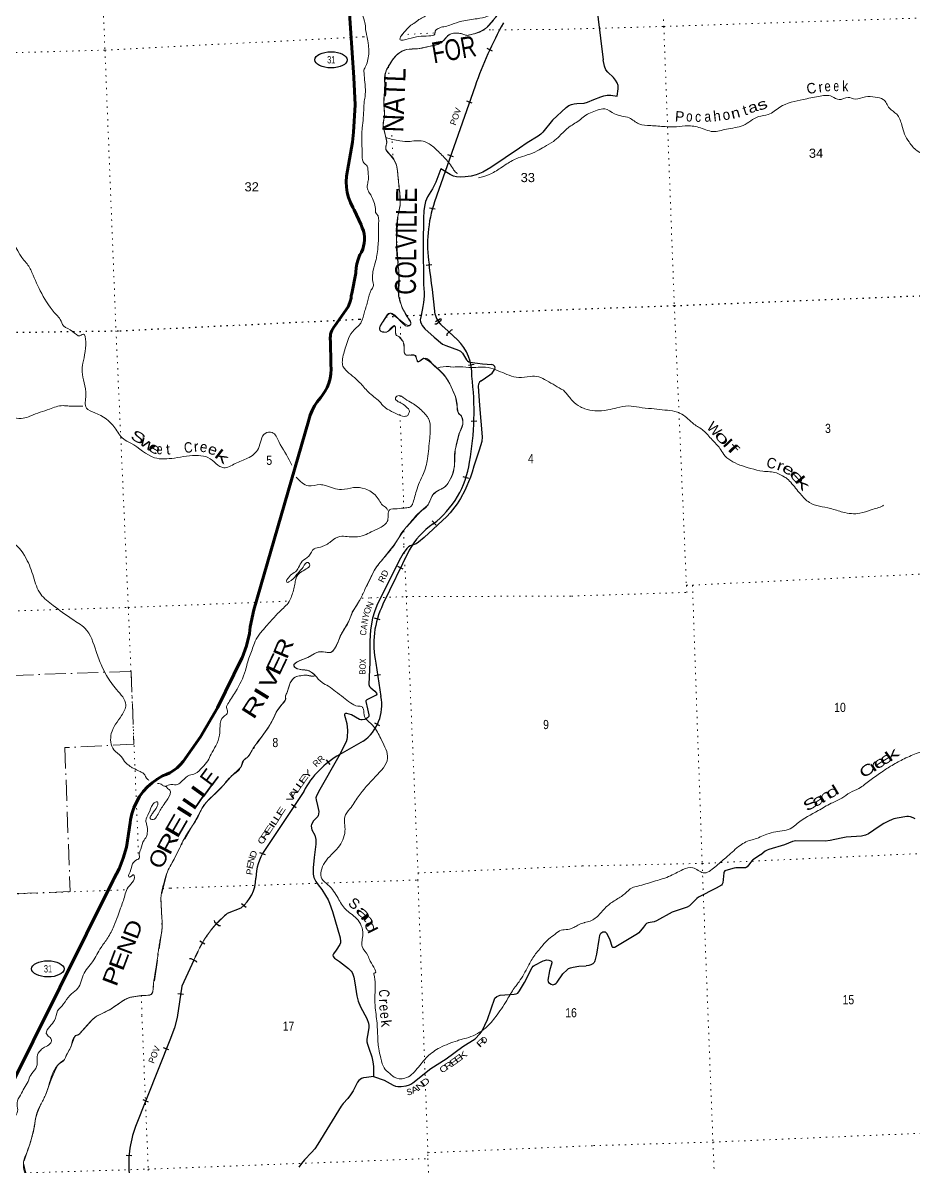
# Model space of a CAD drawing. Header units: feet. Extents: x 727543 to 978287, y 379550 to 572970.
# Drawn here: x 871278 to 888294, y 490295 to 512144 of the extents above; entities that cross this region are included whole.
import ezdxf
from ezdxf.enums import TextEntityAlignment as Align

# ---------------------------------------------------------------- set-up
doc = ezdxf.new("R2010")
doc.units = ezdxf.units.FT
doc.header["$LTSCALE"] = 80
for name, pattern in [('DOT_DASHED', [7.7, 5, -1.2, 0.3, -1.2]), ('DOTTED', [1.5, 0.3, -1.2]), ('SHORT_DASHED', [2.7, 1.5, -1.2])]:
    doc.linetypes.add(name, pattern=pattern)
for name, color, linetype, lineweight in [('17', 7, 'Continuous', 25), ('23', 7, 'Continuous', 70), ('29', 7, 'Continuous', 25), ('34', 7, 'Continuous', 25), ('39', 7, 'Continuous', 13), ('44', 7, 'DOT_DASHED', 13), ('6', 7, 'DOTTED', 25), ('7', 7, 'DOTTED', 13)]:
    doc.layers.add(name, color=color, linetype=linetype, lineweight=lineweight)
doc.layers.add('30', color=7, linetype='Continuous')
doc.layers.add('41', color=7, linetype='Continuous')

msp = doc.modelspace()

# ---------------------------------------------------------------- linework, layer by layer
at = {"layer": '17'}
for centre in [(877169.02, 511437.81), (871755.7, 494065.34)]:
    msp.add_ellipse(centre, major_axis=(309.24, -1), ratio=0.500121, dxfattribs=at)
at = {"layer": '23'}
for points in [[(873399.42, 497144.02), (873448.04, 497253.33), (873507.81, 497356.97), (873578.1, 497453.78), (873658.12, 497542.73), (873746.99, 497622.82), (873843.75, 497693.18), (873947.34, 497753.04), (874014.39, 497777.34), (874089.26, 497813.04), (874159.98, 497856.38), (874225.79, 497906.87), (874285.96, 497963.96), (874339.83, 498027.03), (874675.88, 498498.12), (874996.11, 499057.11), (875464.82, 500001.02), (875469.06, 500011.07), (875551.3, 500240.14), (875609.15, 500476.54), (875624.64, 500600.2), (875689.53, 500926), (876738.43, 504534.98), (876743.33, 504557.77), (876769.49, 504649.86), (876805.13, 504738.72), (876849.86, 504823.36), (876903.2, 504902.86), (876964.55, 504976.35), (877001.74, 505023.26), (877051.13, 505098.13), (877092.41, 505177.75), (877125.15, 505261.25), (877148.98, 505347.72), (877163.64, 505436.2), (877168.98, 505525.73), (877164.92, 505615.33), (877156.11, 506074.44), (877154.55, 506087.7), (877152.93, 506123.79), (877155.08, 506159.86), (877160.99, 506195.5), (877170.6, 506230.33), (877183.79, 506263.96), (877200.43, 506296.03), (877220.33, 506326.19), (877243.27, 506354.1), (877495.77, 506719.31), (877510.81, 506752.02), (877534.77, 506817.33), (877551.77, 506884.79), (877551.73, 506886.11), (877552.26, 506908.14), (877555.09, 506930), (877560.19, 506951.45), (877567.51, 506972.24), (877641.57, 507358.79), (877641.63, 507377.22), (877647.18, 507460.05), (877661.37, 507541.85), (877684.03, 507621.71), (877714.91, 507698.77), (877721.12, 507708.5), (877750.24, 507761.07), (877773.71, 507816.39), (877791.27, 507873.87), (877802.72, 507932.86), (877807.94, 507992.73), (877806.88, 508052.82), (877799.54, 508112.47), (877786, 508171.02), (877766.42, 508227.84), (877741.01, 508282.3), (877611.58, 508574.15), (877586.13, 508616.22), (877539.79, 508708.17), (877503.32, 508804.47), (877477.11, 508904.05), (877461.45, 509005.82), (877456.52, 509108.67), (877462.37, 509211.48), (877575.51, 509862.19), (877600.22, 510057.68), (877628.16, 510578.48), (877601.5, 511099.35), (877507.28, 512515.28)], [(870631.7, 490127.82), (870633.84, 490444.17), (870669.04, 490758.56), (870736.9, 491067.55), (870836.7, 491367.75), (870967.32, 491655.88), (873002.81, 495757.76), (873018.52, 495784.16), (873118.75, 495978.14), (873198.16, 496181.54), (873255.87, 496392.13), (873329.85, 496853.55), (873337.67, 496913.18), (873362.49, 497030.22), (873399.42, 497144.02)]]:
    msp.add_lwpolyline(points, dxfattribs=at)
at = {"layer": '29'}
msp.add_line((882101.83, 513664.35), (882368.71, 511434.7), dxfattribs=at)
for points in [[(881401.49, 510285.16), (881661.46, 510526.65), (881714.77, 510564.43), (881761.41, 510586.65), (881812.49, 510597.76), (881863.57, 510602.21), (882003.5, 510611.09), (882067.9, 510628.87), (882190.06, 510677.76), (882323.32, 510733.31), (882381.06, 510751.09), (882443.25, 510762.2), (882516.54, 510762.2), (882639.05, 510742.92), (882656.47, 510886.64), (882654.25, 510946.64), (882636.48, 510999.97), (882607.6, 511051.08), (882565.41, 511099.97), (882456.58, 511202.19), (882421.04, 511248.86), (882392.17, 511317.75), (882368.71, 511434.7)], [(881401.49, 510285.16), (881216.64, 510053.2), (881198.72, 510033.51), (881178.96, 510015.51), (881125.78, 509977.82), (880919.69, 509851.44), (880769, 509749.45), (880219.44, 509381.4), (880066.54, 509292.71), (879940.22, 509239.5), (879844.94, 509215.11), (879731.92, 509199.59), (879645.5, 509195.15), (879567.94, 509204.02), (879510.33, 509217.33), (879443.84, 509243.93), (879265.53, 509356.12), (879169.06, 509102.03), (879107.01, 508973.44), (879013.94, 508818.24), (878976.27, 508727.33), (878951.89, 508631.99), (878940.82, 508549.96), (878934.16, 508414.71), (878929.73, 507922.5)], [(878929.73, 507922.5), (878934.17, 507142.07), (878947.47, 506993.53), (878947.47, 506920.35), (878938.61, 506800.63), (878925.31, 506725.24), (878889.85, 506552.3), (878874.33, 506470.28), (878876.56, 506428.14), (878894.28, 506386.02), (878909.79, 506361.64), (878960.77, 506299.54), (879138.05, 506135.47), (879299.8, 506006.89), (879359.65, 505975.84), (879603.4, 505891.58), (879643.28, 505869.43), (879678.75, 505833.94), (879758.52, 505705.34), (879778.45, 505683.18), (879800.61, 505667.66), (879869.32, 505652.13), (880064.33, 505629.96), (880241.61, 505612.22)], [(880038.61, 505302.73), (880201.7, 505414.9), (880246.02, 505452.59), (880274.83, 505485.85), (880301.42, 505525.76), (880305.85, 505550.14), (880299.2, 505574.53), (880285.91, 505587.84), (880270.4, 505601.14), (880241.61, 505612.22)], [(880038.61, 505302.73), (880008.91, 505275.21), (880001.74, 505266.82), (879987.78, 505240.89), (879982.79, 505202.99), (879983.55, 505106.45), (880006.18, 504834.2), (880055.23, 504233.21), (880048.58, 504145.76), (879996.34, 503978.97), (879899.08, 503673), (879867.18, 503559.3), (879835.29, 503461.56), (879725.65, 503206.23), (879642.91, 503056.61), (879577.13, 502950.89), (879445.56, 502779.34), (879381.77, 502713.51), (878945.16, 502309.35), (878842.53, 502218.81), (878793.69, 502186.89), (878683.06, 502146.99), (878651.16, 502129.04), (878619.27, 502099.12), (878547.5, 502001.38), (878472.99, 501872.14), (878040.41, 501007.5), (877998.3, 500890.29), (877962.42, 500770.6), (877925.24, 500545.58), (877906.61, 500327.76), (877907.98, 499928.64), (877890.89, 499501.71), (877904.61, 499464.03), (877931.39, 499436.1), (878008.35, 499369.46), (878037.17, 499332.37), (878041.16, 499312.42), (878028.81, 499297.25), (877917.19, 499241.68), (877851.78, 499204.7), (877835.83, 499188.74), (877834.33, 499172.75), (877865.01, 499032.09), (877889.66, 498919.45), (877887.79, 498885.16), (877867.73, 498861.6), (877843.81, 498847.64), (877813.91, 498833.68), (877762.21, 498823.15), (877736.16, 498825.7), (877714.23, 498833.68), (877558.8, 498920.74), (877469.07, 498942.57), (877447.11, 498945.38), (877430.77, 498937.49), (877423.19, 498925.43), (877425.18, 498911.47), (877441.05, 498867.02), (877470.92, 498752.62), (877481.07, 498621.52), (877479.01, 498492.57), (877473.03, 498448.69), (877457.45, 498404.61), (877316.28, 498127.94), (876928.55, 497448.44), (876886.94, 497355.54), (876879.97, 497333.6), (876882.64, 497297.63), (876910.42, 497185.19), (876932.79, 497070.29), (876931.75, 497020.03), (876924.82, 496994.49), (876914.85, 496978.53), (876834.46, 496894.11), (876795.24, 496826.93), (876789.26, 496801), (876792.22, 496755.53), (876801.22, 496721.21), (876861.26, 496617.93), (876878.97, 496535.69), (876880.75, 496446.65), (876844.11, 496193.01)], [(888331.46, 496930.95), (888292.9, 496954.48), (888243.45, 496973.51), (888205.46, 496978), (888172.55, 496977.06), (887989.32, 496948.09), (887928.07, 496931.9), (887895.17, 496921.55), (887825.59, 496887.67), (887735.32, 496844.39), (887642.32, 496787.28), (887441.01, 496647.75), (887384.79, 496620.34), (887305.61, 496602.59), (887012.24, 496583.77), (886921.39, 496563.42), (886708.85, 496515.61), (886609.8, 496508.5), (886052.49, 496510.71), (886019.3, 496506.62), (885991.1, 496497.21), (885835.03, 496438.45), (885535.06, 496346.66), (885501.62, 496332.77), (885467.36, 496311.85), (885381.68, 496246.32)], [(876844.11, 496193.01), (876826.73, 495996.31), (876826.74, 495874.36), (876840.03, 495810.07), (876879.92, 495732.46), (876924.24, 495668.17), (876990.72, 495579.48), (877061.64, 495468.62), (877110.39, 495384.37), (877136.98, 495322.29), (877194.59, 495162.65), (877340.85, 494657.13), (877347.49, 494590.61), (877347.49, 494561.79), (877336.42, 494532.97), (877265.5, 494422.11), (877212.32, 494351.16), (877203.45, 494328.99), (877207.89, 494302.38), (877234.48, 494271.34), (877252.21, 494255.82), (877327.55, 494204.83), (877500.4, 494071.8), (877553.58, 494018.59), (877571.31, 493994.2), (877584.61, 493965.37), (877604.55, 493905.51), (877624.5, 493796.86), (877659.95, 493552.97)], [(885381.68, 496246.32), (885376.22, 496242.38), (885228.53, 496147.19), (885215.19, 496134.25), (885120.4, 496015.47), (885101.92, 496001.99), (885091.25, 495998.53), (885073.85, 495997.11), (884907.59, 495997.4), (884870.75, 495991.47), (884714.67, 495948.18), (884693.6, 495937.41), (884680.82, 495921.84), (884673.08, 495900.15), (884654.49, 495709.2), (884644.82, 495684.81), (884628.16, 495667.8), (884530.88, 495609.07), (884190.53, 495436.43), (884157.08, 495410.93), (884048.01, 495292.37), (884022.07, 495271.42), (883974.67, 495247.21), (883691.35, 495151.72), (883390.76, 494980.93), (883343.68, 494962.61), (883227.16, 494945.18), (883199.13, 494933.97), (883176.38, 494913.19), (883139.7, 494862.67), (883051.56, 494755.76), (883025.94, 494732.54), (882608.53, 494483.64), (882593.41, 494476.61), (882579.78, 494474.25), (882565.2, 494472.85), (882552.98, 494476.61), (882544.05, 494483.66), (882539.1, 494494.69), (882500.9, 494616.2), (882444.38, 494733.94), (882434.5, 494748.53), (882423.22, 494758.16), (882412.88, 494763.59), (882391.72, 494765.93), (882357.87, 494764.05), (882341.42, 494757), (882326.63, 494743.78), (882312.27, 494726.89), (882301.46, 494705.71), (882283.46, 494628.76), (882240.07, 494348.13), (882211.19, 494220.21), (882204.14, 494199.99), (882195.16, 494184.56), (882169.82, 494163.76), (882132.21, 494143.06), (882094.6, 494131.77), (882046.55, 494123)], [(877977.33, 492005.71), (878183.07, 491937.12), (878355.13, 491840.05), (878400.08, 491823.57), (878445.82, 491818.9), (878506.63, 491820.1), (878606.3, 491832.07), (878668.22, 491847.96), (878695.42, 491861.73), (878729.14, 491885.17), (879074.82, 492159.29), (879366.45, 492349.08), (879686.75, 492582.1), (879921.98, 492725.72), (880013.68, 492821.47), (880057.54, 492881.32), (880156.82, 493098.07), (880296, 493504.05), (880336.62, 493535.6), (880399.46, 493561.42), (880668.05, 493580.8), (880704.42, 493589.47), (880739.3, 493603.42), (880773.35, 493644.28), (880864.89, 493806.89), (881012.4, 494094.13), (881029.35, 494114.09), (881052.27, 494130.04), (881223.71, 494217.81), (881295.47, 494237.76), (881331.94, 494231.38), (881367.24, 494217.81), (881388.17, 494197.87), (881388.24, 494178.33), (881346.31, 494029.64), (881313.41, 493850.89), (881316.41, 493822.86), (881327.37, 493806.89), (881376.59, 493771.75), (881406.11, 493763.01), (881442.99, 493770.98), (881469.9, 493790.94), (881488.71, 493811.16), (881601.23, 493967.81), (881678.22, 494046.26), (881709.12, 494070.21), (881742.01, 494086.15), (881795.52, 494098.38), (881906.31, 494115.52), (882046.55, 494123)], [(877659.95, 493552.97), (877686.54, 493450.98), (877730.85, 493340.12), (877850.52, 493113.97), (877883.76, 493027.5), (877892.62, 492983.16), (877890.4, 492941.03), (877863.81, 492790.26), (877852.73, 492723.75), (877854.95, 492670.53), (877863.81, 492626.19), (877890.4, 492550.8), (877948.02, 492386.73), (877967.96, 492291.39), (877979.04, 492200.49), (877977.33, 492005.71)], [(877977.33, 492005.71), (877846.08, 491992.08), (877786.24, 491981), (877750.79, 491969.91), (877721.98, 491952.17), (877697.61, 491930), (877675.44, 491901.18), (877591.24, 491732.67), (877542.49, 491655.07), (877489.3, 491590.77), (877400.66, 491493.21), (877360.77, 491444.44), (876917.57, 490717.2), (876855.52, 490628.51), (876793.49, 490557.56), (876660.51, 490415.67), (876605.13, 490346.93), (876551.94, 490275.98)]]:
    msp.add_lwpolyline(points, dxfattribs=at)
at = {"layer": '34'}
for p, q in [((880255.3, 511605.79), (880154.67, 511651.72)), ((879867.08, 510610.28), (879762.68, 510646.82)), ((879505.87, 509586.33), (879401.48, 509622.87)), ((879159.25, 508582.39), (879050.77, 508604.01)), ((879096.35, 507522.22), (878986.56, 507508.77)), ((879257.55, 506489.84), (879165.34, 506428.75)), ((879424.02, 506236.17), (879582.92, 506089.38)), ((879905.52, 505613.8), (879796.35, 505596)), ((879956.69, 504530.62), (879846.15, 504526.62)), ((879800.76, 503437.34), (879694.97, 503469.65)), ((879176.09, 502544.34), (879102.56, 502626.97)), ((878659.43, 502063.93), (878160.24, 501033.23)), ((878544.79, 501704.49), (878445.24, 501752.71)), ((878106.41, 500734.37), (878000.53, 500766.38)), ((878111.27, 499682.46), (878001.96, 499665.56)), ((878102.1, 498707.15), (878003.94, 498758.13)), ((877149.45, 497970.28), (877080.94, 498057.11)), ((876645.57, 497457.82), (875897.1, 496328.04)), ((876504.29, 497142.98), (876412.08, 497204.07)), ((875912.7, 496245.07), (875809.93, 496285.98)), ((875446.93, 495226.81), (875185.1, 495122.38)), ((875544.24, 495235.34), (875459.62, 495306.58)), ((874755.96, 494538.28), (874659.82, 494592.98)), ((874349.49, 493573.92), (874240.11, 493590.4)), ((874070.51, 492517.31), (873967.63, 492557.94)), ((873679.07, 491519.11), (873576.19, 491559.74)), ((873363.4, 490492.96), (873252.9, 490498.04))]:
    msp.add_line(p, q, dxfattribs=at)
at = {"layer": '34', "linetype": 'SHORT_DASHED'}
for p, q in [((879327.74, 506325.11), (879416.95, 506242.7)), ((874621.36, 494396.4), (874549.96, 494240.8))]:
    msp.add_line(p, q, dxfattribs=at)
at = {"layer": '34', "lineweight": 13}
for p, q in [((878659.43, 502063.93), (878160.24, 501033.23)), ((876645.57, 497457.82), (875897.1, 496328.04)), ((875446.93, 495226.81), (875185.1, 495122.38))]:
    msp.add_line(p, q, dxfattribs=at)
for points in [[(879922.11, 510937.3), (879147.38, 508724.15), (879147.33, 508726.17)], [(879327.74, 506325.11), (879582.92, 506089.38), (879582.92, 506089.38)], [(878021.92, 499910.31), (878120.64, 499271.57), (878120.64, 499271.57), (878122.61, 499273.65)], [(877780.87, 498414.22), (877333.23, 498160.95), (877333.23, 498160.95)], [(874621.36, 494396.4), (874316.6, 493732.26), (874226.27, 493132.78), (874177.07, 492941.19), (874086.7, 492703.94), (874086.7, 492703.94), (873433.73, 491050.68)]]:
    msp.add_lwpolyline(points, dxfattribs=at)
at = {"layer": '34'}
for points in [[(879922.11, 510937.3), (879147.38, 508724.15), (879147.33, 508726.17)], [(879153.99, 506394.65), (879181.67, 506393.26), (879271.13, 506459.39), (879278.07, 506488.68)], [(879488.71, 506277.97), (879461.2, 506274.53), (879384.59, 506193.86), (879382.85, 506163.82)], [(878021.92, 499910.31), (878120.64, 499271.57), (878120.64, 499271.57), (878122.61, 499273.65)], [(877780.87, 498414.22), (877333.23, 498160.95), (877333.23, 498160.95)], [(874934.04, 494991.15), (874939.85, 494964.05), (875026.88, 494894.77), (875058.47, 494891.52)], [(874546.82, 494233.97), (874316.6, 493732.26), (874226.27, 493132.78), (874177.07, 492941.19), (874086.7, 492703.94), (873433.73, 491050.68)], [(874603.34, 494183.96), (874594.55, 494205.73), (874496.8, 494258.82), (874465.11, 494256.53)]]:
    msp.add_lwpolyline(points, dxfattribs=at)
at = {"layer": '34', "lineweight": 13}
for centre, radius, start, end in [((887787, 508141.72), 8346.96, 151.346, 160.43223), ((881545.67, 507909.82), 2532.77, 161.24517, 188.59468), ((859964.3, 504705.42), 19285.21, 5.54629, 8.42598), ((879606.2, 506697.51), 465, 196.00134, 233.21261), ((878929.83, 505427.42), 929.9, 357.86948, 45.38658), ((874452.41, 504712.44), 5449.33, 349.8326, 7.17273), ((878036.48, 504003.54), 1797.58, 306.97572, 351.90771), ((879993.19, 501310.43), 1531.88, 124.8567, 150.53612), ((879741.73, 500268.44), 1756.7, 154.19226, 191.76323), ((877294.1, 499103.13), 843.53, 305.24429, 11.51861), ((878184.99, 496640.1), 1743.12, 119.25122, 152.02334), ((876712.05, 495783.48), 980.15, 146.24858, 179.07336), ((874964.97, 495824.06), 767.46, 308.90224, 358.15355), ((876534.35, 493492.79), 2115.67, 129.62369, 154.716), ((875264.77, 490342.72), 1963.14, 158.86135, 187.15067)]:
    msp.add_arc(centre, radius, start, end, dxfattribs=at)
at = {"layer": '34'}
for centre, radius, start, end in [((887787, 508141.72), 8346.96, 151.346, 160.43223), ((881545.67, 507909.82), 2532.77, 161.24517, 188.59468), ((859964.3, 504705.42), 19285.21, 5.54629, 8.42598), ((879606.2, 506697.51), 465, 196.00134, 215.24334), ((878929.83, 505427.42), 929.9, 357.86948, 45.38658), ((874452.41, 504712.44), 5449.33, 349.8326, 7.17273), ((878036.48, 504003.54), 1797.58, 306.97572, 351.90771), ((879993.19, 501310.43), 1531.88, 124.8567, 150.53612), ((879741.73, 500268.44), 1756.7, 154.19226, 191.76323), ((877294.1, 499103.13), 843.53, 305.24429, 11.51861), ((878184.99, 496640.1), 1743.12, 119.25122, 152.02334), ((876712.05, 495783.48), 980.15, 146.24858, 179.07336), ((874964.97, 495824.06), 767.46, 308.90224, 358.15355), ((876534.35, 493492.79), 2115.67, 129.62369, 137.22613), ((875264.77, 490342.72), 1963.14, 158.86135, 187.15067)]:
    msp.add_arc(centre, radius, start, end, dxfattribs=at)
at = {"layer": '34', "linetype": 'SHORT_DASHED'}
for centre, radius, start, end in [((879606.2, 506697.51), 465, 216.02789, 233.21261), ((876534.35, 493492.79), 2115.67, 137.76643, 154.716)]:
    msp.add_arc(centre, radius, start, end, dxfattribs=at)
at = {"layer": '39'}
for points in [[(881032.03, 519542.09), (880960.82, 519457.32), (880879.17, 519341.72), (880803.47, 519230.34), (880746.4, 519103.29), (880721.98, 518965), (880699.97, 518812.62), (880644.09, 518643.1), (880591.73, 518491.9), (880514.09, 518305.59), (880440.92, 518176.06), (880329.89, 518027.27), (880249.37, 517871.23), (880207.27, 517787.09), (880169.65, 517686.89), (880155.03, 517631.84), (880065.79, 517570.68), (879994.34, 517524.17), (879894.73, 517472.83), (879802.96, 517429.8), (879684.78, 517392.11), (879579.73, 517318.36), (879422.18, 517243.15), (879293.63, 517142.43), (879254.32, 517102.89), (879169.81, 517017.57), (879117.55, 516935.17), (879077.12, 516863.22), (879018.8, 516780.65), (878939.06, 516669.15), (878870.31, 516598.44), (878805.99, 516513.68), (878803.42, 516460.99), (878838, 516381.01), (878876.61, 516301.14), (878971.28, 516168.19), (879029.77, 516028.17), (879104.13, 515898.7), (879173.26, 515811.59), (879208.89, 515766.04), (879283.71, 515620.4), (879286.29, 515600.23), (879273.85, 515539.18), (879249.36, 515475.76), (879226.09, 515440.71), (879200.63, 515411.67), (879175, 515388.7), (879167.2, 515378.36), (879157.95, 515347.75), (879133.23, 515292.43), (879106.26, 515245.13), (879082.82, 515216.15), (879045.36, 515182.73), (878965.26, 515156.22), (878866.42, 515149.42), (878781.89, 515136.95), (878669.99, 515091.34), (878607.5, 515085.55), (878551.9, 515122.45), (878475.78, 515098.07), (878459.93, 515014.66), (878507.05, 514991.69), (878603.42, 515014.61), (878755.37, 515073.48), (878866.04, 515090.72), (878915.92, 515041.52), (878906.64, 514940.08), (878827.8, 514796.23), (878784.26, 514618.97), (878735.57, 514409.18), (878705.75, 514319.31), (878678.89, 514267.97), (878596.31, 514113.9), (878535.42, 513978.65), (878473.08, 513836.75), (878364.6, 513625.16), (878294.1, 513489.52), (878223.59, 513364.74), (878105.19, 513248.28), (878010.14, 513106.01), (877931.8, 513016.81), (877908.36, 512987.83), (877794.91, 512853.14), (877682.52, 512752.87), (877676.61, 512602.96), (877694.3, 512548.82), (877760.66, 512344.25), (877805.74, 512177.55), (877827.26, 512058.75), (877828.56, 512012.25)], [(881263.36, 513745.69), (881130.51, 513613.78), (881065.56, 513551.27), (880999, 513474.54), (880984.03, 513431.63), (880967.35, 513305.7), (880914.2, 513182.8), (880874.66, 513151.35), (880803.77, 513084.62), (880747.08, 513016.26), (880697.78, 512972.39), (880672.43, 512939.31), (880660.71, 512924.82), (880623.87, 512869.15), (880582.82, 512819.44), (880547.49, 512782.03), (880496.8, 512715.87), (880477.85, 512670.82), (880514.9, 512574.72), (880530.73, 512514.45), (880413.64, 512365.49), (880270.81, 512197.6), (880169.03, 512079.42), (880072.12, 512003.87), (879932.34, 511943.32), (879850.11, 511920.8), (879755.54, 511906.02), (879690.18, 511930.51), (879610.97, 511944.49), (879421.82, 511914.95), (879354.97, 511848.33), (879286.27, 511775.59), (878991.79, 511682.4), (878822.95, 511649.37), (878611.14, 511635.38), (878441.87, 511545.67), (878301.11, 511375.82), (878198.4, 511146.32), (878194.53, 510923.61), (878176.49, 510629.68), (878188, 510362.89), (878164.77, 510182.14), (878183.81, 510079.46), (878208.69, 509985.04), (878231.88, 509878.44), (878217.95, 509726.28), (878312.17, 509609.51), (878407.23, 509462.41), (878443.02, 509267.11), (878476.48, 508938.19), (878486.6, 508649.1), (878449.06, 508474.02), (878417.31, 508019.85), (878431.32, 507664.08), (878467.02, 507327.13), (878455, 506962.54), (878489.65, 506807.69), (878565.43, 506627.67), (878652.19, 506488.43), (878695.18, 506396.54), (878663.95, 506357.23), (878472.8, 506471.3), (878297.52, 506595.93), (878168.43, 506442.59), (878106.66, 506266.84), (878222.73, 506235.67), (878391.38, 506347.61), (878403.02, 506220.45), (878420.6, 506170.35), (878463.57, 506151.31), (878517.89, 506088.07), (878549.42, 506044.42), (878568.75, 505931.64), (878586.34, 505808.69), (878669.53, 505796.84), (878772.86, 505787.57), (878826.69, 505669.68), (878952.27, 505731.86), (879108.92, 505622.9), (879285.27, 505459.84), (879396.15, 505325.33), (879503.46, 505101.67), (879557.91, 504961.53), (879580.11, 504818.47), (879595.62, 504697.48), (879660.26, 504626.43), (879684.82, 504471.3), (879613.34, 504281.11), (879560.44, 504077.28), (879529.25, 503892.26), (879528.79, 503691.91)], [(879012.78, 512304.24), (879197.13, 512432.81), (879421.5, 512503.81), (879571.82, 512548.47), (879782.24, 512540.16), (879949.53, 512484.11), (880111.09, 512488.6), (880256.03, 512508.83), (880339.11, 512501.02), (880288.38, 512364.03), (880161.69, 512269.44), (879962.9, 512223.43), (879669.13, 512176.81), (879470.85, 512112.6), (879348.63, 512074.8), (879250.24, 512051.82), (879216.37, 512034.69), (879161.07, 511988.63), (879150.59, 511929.65), (879040.43, 511894.21), (878848.75, 511882.8), (878641.88, 511836.57), (878487.91, 511819.92), (878618.5, 512022.1), (878720.96, 512116.01), (878724.95, 512118.14), (878824.05, 512187.68), (878875.59, 512223.52), (878969.2, 512272.67), (879020.92, 512302.44)], [(877828.56, 512012.25), (877866.08, 511827.12), (877878.22, 511754.61), (877890.32, 511611.27), (877845.06, 511350.98), (877831.77, 511320.26), (877797.63, 511240.39), (877801.63, 511169.67), (877805.52, 511103), (877822.84, 510917.31), (877817.9, 510733.02), (877800.88, 510619.23), (877795.52, 510521.94), (877784.74, 510329.4), (877763.87, 510136.57), (877757.5, 510002.84), (877757.52, 509929.99), (877759.69, 509780.3), (877762.86, 509667.07), (877770.75, 509529.68), (877807.18, 509455.82), (877827.83, 509440.21), (877857.17, 509402.57), (877879.09, 509269.63), (877883.88, 509170.6), (877870.22, 509081.18), (877865.2, 508971.77), (877905.83, 508891.95), (877976.38, 508754.29), (878014.33, 508625.83), (878019.96, 508569.33), (878027.83, 508504.79), (878040.28, 508493), (878077.69, 508311.91), (878074.93, 508121.61), (878064.23, 507854.2), (878044.36, 507697.83), (878024.86, 507600.15), (877973.3, 507420.64), (877960.77, 507290.78), (877965.11, 507207.93), (877978.87, 507149.63), (877974, 507106.99), (877937.5, 507039.2), (877874.33, 506841.15), (877807.8, 506618.72), (877744.52, 506424.72), (877699.83, 506360.74), (877609.14, 506279.3), (877502.72, 506110.4), (877450.31, 505961.21), (877385.25, 505686.21), (877396.27, 505581.29), (877444.64, 505513.84), (877714.08, 505274.45), (877880.9, 505090.9), (878092.2, 504906.56), (878194.21, 504800.13), (878243.75, 504763.06), (878407.74, 504680.61), (878577.05, 504624.61), (878633.15, 504642.36), (878650.47, 504673.2), (878667.46, 504716.17), (878600.12, 504811.43), (878509.34, 504877.7), (878435.51, 504916.12), (878399.87, 504961.67), (878444.79, 505017.56), (878583.92, 504956.68), (878719.47, 504879.51), (878917.98, 504719.09), (879001.42, 504626.31), (879030.99, 504580.59), (879065.38, 504362.99), (879053.53, 504208.87), (879035.01, 504003.97), (879012.06, 503813.11), (878935.12, 503529.68), (878856.91, 503363.59), (878798.89, 503198.06), (878762.07, 503069.55), (878726.98, 502951.2), (878717.45, 502930.7), (878684.14, 502893.35), (878593.66, 502876.67), (878430.49, 502857.96), (878283.52, 502837.68), (878250.76, 502636.43), (878101.13, 502494.66), (877937.52, 502419.28)], [(881417.7, 509878.6), (881536.39, 509981.91), (881697.55, 510139.33), (881908, 510277.33), (882012.7, 510363.5), (882254.38, 510474.13), (882401.35, 510502.93), (882584.6, 510405.37), (882866.5, 510327.03), (883052.21, 510215.38), (883278.11, 510179.84), (883552.08, 510161.96), (883714.27, 510156.83), (883938.5, 510175.86), (884196.6, 510147.38), (884466.42, 510066.64), (884726.27, 510113.08), (885046.07, 510185.64), (885336.66, 510352.39), (885525.75, 510394.63), (885746.32, 510532.93), (886191.44, 510680.16), (886483.29, 510739.72), (886742.6, 510737.57), (886880.15, 510677.06), (887049.01, 510718.67), (887185.63, 510688.47), (887384.78, 510733.04), (887569.41, 510722.53), (887722.53, 510682.72), (887841.12, 510514.38), (887980.41, 510397.26), (888077.91, 510189.83), (888131.81, 510017.47), (888215.37, 509868.29), (888366.27, 509702.96), (888591.04, 509572.29), (888800.21, 509356.15), (888935.95, 509222.73), (889053.17, 509098.86), (889307.02, 508746.5), (889476.45, 508373.34), (889587.47, 508253.33), (889678.36, 508195.42), (889895.52, 508115.09), (890034.15, 507953.44), (890198.86, 507733.91), (890423.14, 507421.11), (890587.09, 507292.61), (890801.91, 507222.32), (890761.57, 507018.74), (890728.15, 506853.82), (890741.01, 506698.42), (890729.07, 506493.69), (890738.01, 506334.12), (890762.03, 506211.43), (890794.66, 506006.05), (890866.08, 505856.49), (890939.32, 505779.83)], [(857003.05, 509884.47), (857221.11, 509819.71), (857547.22, 509721.54), (857867.56, 509613.08), (858325.86, 509413.36), (858755.49, 509227.01), (858939.46, 509080.35), (859003.76, 509021.44), (859220.98, 508770.48), (859624.99, 508704.83), (859958.8, 508764.71), (860533.15, 508823.2), (860809.72, 508762.09), (860897.9, 508788.83), (861203.36, 508706.27), (861363.5, 508544.79), (861451.35, 508510.81), (861674.91, 508466.45), (862117.07, 508626.48), (862437.69, 508507.92), (862786.07, 508408.34), (863089.59, 508250.85), (863230.4, 508202.16), (863657.09, 507904.42), (864070.2, 507586.07), (864396.95, 507392.8), (864768.62, 507255.42), (865222.64, 507136.53), (865559.16, 507099.35), (865897.88, 507056.17), (866150.61, 506980.23), (866294.41, 506897.22), (866587.13, 506620.04), (866664.34, 506533.15), (866848.04, 506396.61), (867102.56, 506112.29), (867208.46, 505939.19), (867298.24, 505836.46), (867690.03, 505557.99), (868114.92, 505468.63), (868375.39, 505405.06), (868546.32, 505363.27), (868834.12, 505262.01), (868986.11, 505175.17), (869388.77, 504941.53), (869588.95, 504793.3), (869811.96, 504696.31), (870136.28, 504589.99), (870364.47, 504596.34), (870507.74, 504604.37), (870895.19, 504625.28), (871243.89, 504586.42), (871388.55, 504616.75), (871432.47, 504636.19), (871788.64, 504763.47), (872045.49, 504829.31), (872164.98, 504820.49), (872249.85, 504820.83), (872423.63, 504821.62)], [(878218.64, 509950.6), (878482.24, 509887.43), (878680.54, 509878.79), (878819.59, 509892.77), (878965.73, 509870.54), (879153.07, 509748.26), (879329.76, 509573.08), (879488.9, 509375.15), (879539.51, 509299.66), (879584.01, 509266.57)], [(879986.34, 509180.74), (880193.77, 509247.04), (880404.6, 509368.26), (880527.66, 509448.58), (880744.72, 509563.9), (880916.97, 509619.28), (881110.82, 509697.53), (881246.05, 509776.17), (881417.7, 509878.6)], [(870521.42, 509601.07), (870504.21, 509349.66), (870492.9, 509248.17), (870524.56, 508983.96), (870554.15, 508648.86), (870633.68, 508479.06), (870602.11, 508235.35), (870842.53, 508021.47), (870916.85, 508037.7), (871260.93, 507658.75), (871407.78, 507466.54), (871450.78, 507374.65), (871637.9, 506971.09), (871920.12, 506564.11), (871991.27, 506477.05), (872055.3, 506355.39), (872230.07, 506248.95), (872369.83, 506165.83), (872409.59, 506189.2), (872467.17, 505865), (872409.33, 505476.87), (872482.59, 505025.62), (872493.43, 504783.09), (872655.62, 504692.5), (873033.45, 504407.56), (873201.17, 504191.66), (873340.82, 504112.58), (873795.26, 503833.83), (874173.35, 503828.16), (874636.86, 503875.47), (874815.76, 503837.95), (875118.33, 503641.99), (875338.37, 503722.99), (875571.99, 503824.6), (875781.01, 504010.52), (875910.35, 504299.45), (876041.27, 504315.24), (876171.4, 504142.8), (876394.88, 503740.25), (876417.1, 503689.81)], [(879197.82, 505547.58), (879427.56, 505575.1), (879460.04, 505569.94), (879627.71, 505572.58), (879856.53, 505556.69), (880017.97, 505565.23), (880222.61, 505546.65), (880408.47, 505476.95), (880572.01, 505410.67), (880755.12, 505367.2), (880974.84, 505387.48), (881140.77, 505379.96), (881286.25, 505309.14), (881454.67, 505212.64), (881608.18, 505125.14)], [(881608.18, 505125.14), (881714.77, 505006.18), (881782.66, 504921.63), (881936.11, 504804.95), (882016.14, 504770.99), (882209.74, 504732.42), (882458.44, 504746.14), (882633.36, 504787.94), (882853.05, 504823.02), (883054.36, 504796.84), (883292.1, 504771.77), (883497.33, 504749.76), (883874.59, 504666.26), (884103.18, 504477.02), (884283.07, 504357.1), (884452.67, 504176.16), (884601.55, 504010.78), (884673.88, 503897.67), (884807.1, 503780.36), (884979.86, 503694.62), (885192.53, 503628.32), (885418.93, 503576.6), (885685.31, 503542.3), (885831.39, 503467.88), (885864.39, 503448.66), (885954.06, 503364.41), (886139.13, 503141.46), (886312.22, 502978.84), (886712.73, 502863.68), (886949.8, 502794.08), (887276.57, 502771.76), (887491.28, 502837.04), (887713.65, 502916.72), (887727.57, 502925.24)], [(879528.79, 503691.91), (879495.12, 503523.01), (879399.13, 503342.26), (879336.49, 503269.69), (879209.01, 503203.41), (879116.19, 503125.95), (879010.84, 502918.63), (878868.78, 502795.29), (878672.61, 502583.42), (878504.54, 502378.4), (878408.16, 502211.8), (878320.62, 502089.97), (878271.78, 502029.93), (878179.81, 501922.14), (877998.57, 501682.35), (877902.98, 501487.45), (877828.3, 501339.67), (877782.61, 501239.24), (877671.08, 501035.8), (877574.3, 500883.36), (877495.15, 500678.79), (877359.9, 500456.48), (877307.21, 500317.4), (877234.26, 500179.79), (877161.36, 500113), (877021.51, 500127.32), (876898.66, 500111.76), (876719.52, 500013.69), (876529.71, 499935.56), (876455.06, 499858.6), (876558.02, 499790.64), (876627.02, 499780.42), (876710.1, 499772.62), (876787.86, 499738.36), (876854.57, 499665.34), (876816.43, 499656.18), (876696.55, 499679.15), (876591.76, 499668.14), (876481.37, 499640.79), (876449.74, 499615.62), (876377.91, 499510.42), (876329.88, 499349.21), (876299.55, 499277.54), (876297.38, 499210.7), (876217.47, 499105.27), (876141.6, 498999.96), (876049.65, 498819.32), (875918.27, 498603.18), (875852.05, 498514.32), (875789.63, 498433.66), (875642.16, 498215.06), (875584.12, 498122.38), (875501.12, 498055.31), (875430.7, 497899.56), (875275.02, 497757.62), (875067.3, 497525.19), (874870.45, 497337.58), (874698.4, 497130.43), (874641.27, 497005.4), (874500.2, 496774.83), (874355.19, 496540.1), (874288.19, 496406.7), (874190.92, 496199.61), (874041.11, 495920.22), (873987.3, 495748.74), (873927, 495520.42), (873918.58, 495315.8), (873933.85, 495059.22), (873933.47, 494784), (873898.12, 494602.91), (873880.98, 494493.16), (873863.85, 494383.41), (873852.66, 494277.87), (873823.14, 494105.04), (873800.91, 493960.74), (873771.35, 493717.09), (873736.66, 493584.59), (873636.31, 493559.53), (873533.43, 493552.62), (873228.29, 493479.37), (873162.78, 493437.08), (873020.05, 493337.99), (872851.05, 493238.18), (872687.5, 493160.77), (872443.71, 492917.23), (872371.32, 492832.24), (872367.45, 492826.06), (872277.82, 492779.05), (872200.4, 492584.65), (872142.76, 492477.82), (872075.99, 492336.33)], [(876502.2, 503464.98), (876738.75, 503296.54), (876958.41, 503318.84), (877063.99, 503301.54), (877369.28, 503225.05), (877594.55, 503263.7), (877821.64, 503237.64), (878031.64, 503099.81), (878103.3, 502994.55), (878170.3, 502911.43), (878236.34, 502862.67), (878247.34, 502830.6)], [(867147.25, 501412.67), (867314.58, 501210.92), (867828.27, 501342.59), (868263.47, 501751.33), (868725.64, 502207.37), (868978.97, 502398.57), (869372.31, 502425.71), (869681.36, 502359.44), (870092.64, 502395.17), (870463.33, 502365.02), (870716.17, 502285.04), (871020.62, 502238.88), (871341.07, 501909.85), (871480.33, 501555.55), (871618.86, 501227.53), (871857.32, 501011.57), (872222.46, 500746.52), (872463.72, 500575.16), (872680.25, 500131.94), (872787.24, 499847.57), (872877.04, 499671.99), (873068.51, 499402.11), (873246.41, 499111.61), (873165.24, 498906.99), (872968.71, 498563.57), (873017.82, 498253.3), (873158.93, 498121.65), (873245.18, 498000.61), (873305.05, 497955.73), (873331.93, 497934.22), (873383.32, 497903.27), (873520.66, 497834.24), (873584.28, 497799.59), (873666.38, 497682.48), (873688.78, 497668.26)], [(877937.52, 502419.28), (877801.95, 502352.77), (877631.03, 502321.71), (877479.29, 502327.6), (877337.76, 502329.73), (877184.42, 502248.56), (877142.97, 502213.01), (877053.51, 502159.93), (876965.51, 502127.12), (876845.19, 502093.42), (876744.09, 501950.98), (876619.47, 501854.42), (876548.03, 501735.06), (876487.64, 501654.46), (876396.44, 501591.21), (876359.26, 501547.68), (876325.41, 501457.7), (876329.56, 501453.77), (876363.77, 501458.77), (876501.62, 501588.07), (876632.68, 501743.49), (876733.29, 501831.28), (876756.3, 501803.59), (876610.82, 501657.89), (876493.57, 501515), (876476.09, 501417.38), (876413.77, 501189), (876368.19, 501084.52), (876280.09, 500982.91), (876105.06, 500810.08), (875954.15, 500641.97), (875848.44, 500519.63), (875785.97, 500440.99), (875703.33, 500288.94), (875658.43, 500160.21), (875607.41, 500033.32), (875531.98, 499768.15), (875343.26, 499362.22), (875265.88, 499238.65), (875194.22, 499127.38), (875173.31, 499080.26), (875187.8, 498995.67), (875181.08, 498946.91), (875112.1, 498884.28), (875046.41, 498704.38), (875037.03, 498534.13), (874964.04, 498325.69), (874875.45, 498169.43), (874814.34, 498042.26), (874706.73, 497915.83), (874574.59, 497798.83), (874462.36, 497765.35), (874325.9, 497658.35), (874232.86, 497588.98), (874107.6, 497587.51), (874023.63, 497554.82), (874059.49, 497501.18), (874088.38, 497479.73), (874046.52, 497314.65), (873959.21, 497184.73), (873847.3, 496995.44), (873766.54, 496920.34), (873707.01, 496953.09), (873716.6, 496971.57), (873753.27, 497033.3), (873846.35, 497173.49), (873850.09, 497256.57), (873799.83, 497247.07), (873760.57, 497205.51), (873682.42, 497037.39), (873629.78, 496896.3), (873643.82, 496827.89), (873656.71, 496656.24), (873628.74, 496572.49), (873595.72, 496525.03), (873531.81, 496353.27), (873511.18, 496296.03), (873499.97, 496263.34), (873502.35, 496178.41), (873462.64, 496153.03), (873374.03, 496069.61), (873327.62, 495922.62), (873304.03, 495826.85), (873316.37, 495819.1), (873394, 495861.74), (873404.49, 495847.86), (873367.84, 495713.28), (873272.12, 495595.27), (873227.22, 495466.54), (873145.1, 495223.44), (873090.67, 495074.2)], [(876863.81, 499674.93), (876995.57, 499537.73), (877122.82, 499468.42), (877255.01, 499366.87), (877407.73, 499253.75), (877537.9, 499152.15), (877681.24, 499085.31), (877760.45, 499071.33), (877788, 499025.55), (877807.95, 498890.52), (877926.97, 498754.21), (877997.84, 498677.26), (878133.99, 498434.17), (878248.68, 498091.32), (878017.99, 497740.88), (877687.3, 497353.26), (877528.04, 497122.18), (877429.3, 496967.66), (877426.47, 496852.24), (877434.92, 496694.63), (877304.13, 496385.42), (877049.42, 496099.07), (876991.55, 495783.8), (877109.83, 495673.77), (877303.04, 495414.06), (877446.3, 495205.56), (877657.44, 495027.29), (877777, 494727.08), (877765.45, 494489.99), (877869.16, 494322.9), (877918.78, 494210.95), (877991.87, 493982.3), (877989.85, 493982.24), (877988.23, 493968.03), (878010.03, 493622.6), (878011.22, 493363.61), (878046.81, 493030.7), (878064.06, 492703.35), (878073.63, 492578.16), (878106.49, 492415.16), (878169.03, 492202.4), (878252.81, 492097.48), (878263.14, 492089.67), (878376.92, 491995.7), (878575.56, 491974.92), (878816.95, 492159.72), (879010.59, 492389.73), (879250.41, 492558.3), (879584.15, 492693.05), (879676.36, 492719.9), (879840.65, 492771.02), (880152.55, 492963.85), (880342.38, 493185.66), (880549.74, 493503.07), (880689.08, 493723.48), (880718.3, 493762.74), (880761.19, 493818.57), (880936.7, 494118.91), (881060.28, 494324.71), (881218.53, 494519.34), (881328.39, 494637.74), (881449.14, 494728.12), (881568.21, 494806.31), (881626.61, 494814), (881761.4, 494835.97), (881791.35, 494848.94), (881863.09, 494885.34), (881964.83, 494932.69), (881998.88, 494943.76), (882014.02, 494951.5)], [(882013.75, 494951.44), (882120.11, 494976.98), (882298.38, 495107.91), (882429.73, 495249.53), (882601.99, 495378.26), (882784.55, 495501.23), (882924.87, 495614.8), (883029.22, 495646.34), (883332.34, 495734.57), (883621.11, 495828.43), (883894.48, 495962.29), (884085.78, 495998.52), (884281.23, 495899.31), (884504.64, 496011.4), (884715.87, 496189.88), (884958.5, 496401.7), (885191.64, 496526.23), (885243.94, 496537.95), (885498.01, 496640.86), (885668.82, 496684.56), (885974.4, 496758.7), (886079.17, 496842.86), (886478.69, 497089.85), (886727.59, 497229.03), (886929.11, 497328.3), (887083.9, 497432.2), (887257.58, 497514.43), (887465.58, 497666.51), (887679.65, 497818.78), (887862.33, 497937.7), (888093.39, 498064.19), (888353.1, 498181.43), (888570.02, 498240.71), (888779.3, 498218.82), (889049.83, 498049.08), (889279.04, 497839.62), (889563.26, 497619.72), (889789.98, 497359.61), (889973.19, 497197.3), (890090.88, 497124.03), (890137.73, 497115.35), (890307.52, 497126.64), (890484.03, 497182.65), (890649.58, 497199.88), (890919.88, 497169.75), (891185.72, 497086.87), (891567.21, 496997.43), (891798.62, 496980.27), (891956.62, 497045.83), (892104.68, 497105.01), (892340.86, 497130.48), (892643.02, 497184.29), (892885.17, 497147.22), (893094.87, 496979.66), (893335.13, 496938.48), (893453.69, 496836.91), (893744.14, 496677.9), (894061.07, 496382.11), (894284.86, 496085.49), (894495.39, 495824.88), (894641.02, 495633.09), (894712.73, 495540.19), (894772.06, 495455.01), (894782.94, 495364.29), (894763.27, 495345.48), (894753.67, 495262.22), (894752.47, 495169.11), (894693.5, 495110.64), (894631.51, 494952.94), (894564.37, 494764.72), (894449.74, 494473.88), (894402.81, 494353.06), (894301.46, 494157.72), (894196.74, 493940.02), (894164.44, 493738.71), (894128.79, 493448.27), (894039.16, 493200.69), (893995.96, 492958.58), (893995.38, 492845.25), (894024.05, 492570.95), (894007.85, 492240.64), (893920.56, 491983.01), (893790.12, 491679.54), (893696.1, 491377.19), (893760.98, 491176.85), (893795.9, 491094.96), (893816.68, 490945.87), (893810.94, 490868.81), (893687.74, 490725.41), (893452.68, 490465.26), (893248.17, 490133.2)], [(873850.48, 497610.91), (873903.07, 497602.06), (873940.04, 497580.82), (873960.74, 497563.19), (873968.88, 497561.39), (873997.32, 497556.11), (874017.42, 497547.8)], [(873090.67, 495074.2), (873017.23, 494881.94), (872900.28, 494656.08), (872772.03, 494472.41), (872611.84, 494202.86), (872433.07, 493946.95), (872380.89, 493789.68), (872301.49, 493666.05), (872175.19, 493557.31), (872056.47, 493394.14), (871942.97, 493261.47), (871883.33, 493081.73), (871795.63, 492965.96), (871726.61, 492832.51), (871783.06, 492765.28), (871827.22, 492703.77), (871800.82, 492636.26), (871693.64, 492566.5), (871620.33, 492513.86), (871549.12, 492386.42), (871553.35, 492307.61), (871525.06, 492163.15), (871429.62, 492035.03), (871376.47, 491912.13), (871305.21, 491786.71), (871232.15, 491653.14), (871167.56, 491505.64), (871179.38, 491372.41), (871146.14, 491260.19), (871038.81, 491123.64), (870932.18, 490889.98), (870918.99, 490711.53), (870921.36, 490626.61), (870970.91, 490589.54), (870907.17, 490411.71), (870867.27, 490248.71), (870901.58, 490105.99), (870873.78, 489799.65), (870883.07, 489684.56), (870936.03, 489669.84), (870953.94, 489391.08), (870948.62, 489148.1), (871027.19, 489012.68), (871086.28, 488923.26), (871144.12, 488878.33), (871305.32, 488751.28), (871473.03, 488608.23), (871683.2, 488464.33), (871824.24, 488407.55), (871940.25, 488378.4), (871942.22, 488380.48), (871975.3, 488425.92), (872110.85, 488348.74), (872271.25, 488250), (872392.27, 488186.59), (872549.46, 488130.26), (872698.79, 488138.47), (872838.41, 488132.23), (872939.4, 488062.19), (872950.54, 487953.23), (873039.65, 487801.91), (873180.75, 487743.11), (873358.4, 487750.08), (873465.04, 487767.21), (873692.52, 487727), (873910.45, 487739.14), (874050.62, 487785.54), (874068, 487814.35), (874069.02, 487817.95)], [(872075.99, 492336.33), (871941.84, 492219.27), (871774.6, 491840.25), (871699.71, 491627.71), (871601.87, 491440.83), (871524.97, 491228.24), (871486.99, 490996.49), (871415.54, 490733.45), (871359.49, 490570), (871304.83, 490428.85), (871289.77, 490317.13), (871378.32, 489969.51), (871430.34, 489699.79), (871430.09, 489564.2), (871451.4, 489380.65), (871556.73, 489227.76), (871636.85, 489181.42), (871772.85, 489088.07), (871898.52, 489002.53), (872039.24, 488885.03), (872117.28, 488840.66), (872267.85, 488804.38), (872372.88, 488734.46), (872436.67, 488693.74), (872497.14, 488699.47), (872591.04, 488738.5), (872725.6, 488768.56), (872818.78, 488761.03), (872935.97, 488762.27), (873006.65, 488764.24), (873128.89, 488729.19), (873217.08, 488683.08), (873329.19, 488576.93), (873378.41, 488479.14), (873400.47, 488412.97), (873497.54, 488338.78), (873631.95, 488302.05), (873715.45, 488207.24), (873796.92, 488178.58)]]:
    msp.add_spline(points, degree=3, dxfattribs=at)
at = {"layer": '44'}
for points in [[(880391.6, 512339.56), (880141.04, 512051.56), (880051.61, 511992.69), (879905.57, 511935.24), (879759.89, 511905.91), (879654.97, 511938.2), (879585.9, 511946.82), (879511.52, 511947.68), (879444.65, 511928.71), (879401.08, 511898.09), (879288.17, 511777.17), (879209.1, 511731.27), (878943.77, 511672.09), (878822.49, 511649.29), (878619.19, 511636.78), (878528.01, 511605.9), (878446.29, 511549.44), (878356.45, 511455.85), (878225.36, 511244.64), (878199.74, 511158.88), (878195.52, 510949.72), (878175.97, 510595.07), (878187.37, 510395.89), (878164.2, 510191.06), (878229.21, 509891.75), (878232.61, 509852.87), (878215.9, 509788.38), (878218.72, 509724.75), (878362.34, 509542.09), (878416.56, 509433.79), (878438.53, 509307.8), (878482.96, 508853.38), (878487.16, 508663.64), (878445.65, 508443.69), (878418.01, 507958.05), (878467.83, 507314.9), (878461.63, 506912.39), (878530.09, 506701.24), (878670.33, 506458.3), (878692.84, 506408.88), (878694.53, 506388.68), (878684.59, 506369.7), (878671.21, 506358.73), (878649.59, 506359.24), (878585.61, 506388.55), (878489.61, 506459.73), (878361.26, 506560.86), (878303.05, 506594.28), (878266.7, 506590.53), (878238.89, 506562.43), (878109.36, 506352.14), (878097.44, 506319.06), (878096.53, 506291.09), (878104.05, 506270.85), (878119.1, 506254.38), (878147.48, 506241.77), (878179.12, 506236.85), (878226.33, 506235.83), (878246.72, 506243.52), (878269.19, 506261.83), (878315.17, 506314.46), (878360.2, 506357.35), (878372.73, 506360.55), (878390.04, 506349.62), (878401.9, 506318.41), (878400.58, 506239.29), (878408.53, 506197.35), (878420.54, 506170.44), (878463.96, 506150.9), (878546.49, 506051.85), (878567.53, 505939.48), (878567.96, 505847.67), (878572.4, 505830.78), (878583.04, 505812.56), (878592.26, 505803.16), (878604.61, 505796.59), (878621.95, 505794.15), (878664.96, 505797.19), (878678.23, 505795.89), (878771.92, 505787.68), (878781.09, 505785.05), (878787.59, 505779.88), (878793.64, 505770.11), (878797.3, 505759.33)], [(878797.3, 505759.33), (878806.1, 505704.83), (878812.44, 505683.84), (878816.94, 505676.71), (878822.57, 505671.69), (878830.17, 505668.71), (878838.56, 505668.57), (878849.5, 505672.1), (878857.78, 505676.89), (878916.19, 505726.48), (878926.21, 505732.15), (878935.47, 505735.02), (878944.18, 505734.97), (878953.08, 505731.37), (879048.17, 505670.1), (879117.33, 505615.69), (879219.73, 505524.05), (879355.85, 505382.53), (879439.32, 505244.97), (879546.21, 505002.16), (879581.45, 504809.07), (879595.41, 504698.83), (879605.18, 504678.17), (879653, 504638.06), (879671.07, 504599.44), (879683.24, 504560.24), (879689.57, 504520.39), (879686.16, 504476.42), (879615.5, 504288.64), (879538.28, 503977.52), (879526.66, 503668.19), (879492.76, 503516.36), (879453.26, 503429.99), (879391.38, 503330.89), (879336.41, 503269.63), (879200.72, 503197.8), (879115.92, 503125.65), (879092.06, 503090.92), (879056.83, 503000.72), (879023.96, 502934.15), (878883.16, 502809.57), (878564.03, 502456.04), (878450.13, 502284.68), (878377.46, 502167.03), (878056.67, 501773.01), (877995.07, 501675.73), (877711.74, 501106.95), (877582.8, 500897.97), (877502.78, 500695.2), (877359.37, 500455.35), (877301.02, 500303.38), (877236.4, 500183.18), (877204.62, 500140.77), (877161.4, 500113.01), (877129.94, 500109.37), (877016.21, 500127.05), (876955.23, 500124.04), (876898.32, 500111.63), (876847.77, 500088.17), (876721.93, 500014.86), (876573.74, 499956.78), (876519.95, 499929.93), (876482.34, 499903.41), (876460.21, 499879.94), (876454.25, 499863.54), (876461.01, 499847.63), (876482.16, 499827.13), (876516.51, 499806.22), (876577.61, 499786.62), (876723.89, 499769.78), (876766.46, 499750.89), (876815.94, 499721.4), (876859.05, 499685.2), (876858.33, 499668.03), (876839.36, 499658.98), (876811.57, 499656.45), (876710.01, 499678.75), (876663.05, 499677.16), (876558.35, 499662.36), (876514.96, 499652.38), (876482.85, 499641.4), (876468.78, 499633.68), (876452.98, 499619.18), (876452.98, 499619.18), (876418.66, 499578.91), (876388.71, 499533.57), (876366.12, 499476.93), (876331.87, 499354.96), (876300.82, 499280.99), (876297.76, 499262.53), (876302.09, 499226.43), (876295.88, 499208.54), (876153.4, 499017.31), (876122.74, 498968.63), (876067.63, 498853.56), (875984.23, 498705.24), (875600.85, 498148.76), (875574.63, 498110.84), (875500.51, 498054.55), (875454.53, 497938.29), (875440.36, 497911.51)], [(868005.72, 499570.31), (873346.58, 499750.67), (873400.76, 498360.42), (872079.58, 498294.4), (872183.03, 495542.33), (868180.8, 495392.84)], [(875440.36, 497911.51), (875255.97, 497736.78), (875109.02, 497569.9), (874783.45, 497244.11), (874703.27, 497138.02), (874572.02, 496891.93), (874272.2, 496373.19), (874030.88, 495893.73), (873917.48, 495433.86), (873938.19, 494841.76), (873760.68, 493623.91), (873730.2, 493578.62), (873701.83, 493564.47), (873561.61, 493555.23), (873321.41, 493517.26), (873208.57, 493467.71), (872964.94, 493303.36), (872679.12, 493154.61), (872605.78, 493092.41), (872435.21, 492907.68), (872368.28, 492827.29), (872356.56, 492816.36), (872286.16, 492788.97), (872267.6, 492759.01), (872194.12, 492572.84), (872073.42, 492331.81), (872052.49, 492307.7), (871954.04, 492236.86), (871902.12, 492140.53), (871818.49, 491952.42), (871709.9, 491653.47), (871605.82, 491449.41), (871548.67, 491308.18), (871519.2, 491202.25), (871499.02, 491060.5), (871428.04, 490773.51), (871287.86, 490352.23), (871366.33, 490020.58)]]:
    msp.add_lwpolyline(points, dxfattribs=at)
at = {"layer": '6'}
for p, q in [((878216.9, 506521.81), (878389.13, 506535.96)), ((878618.19, 506549.47), (881546.06, 506662.83))]:
    msp.add_line(p, q, dxfattribs=at)
for points in [[(881546.06, 506662.83), (883729.97, 506739.82), (889082.47, 506954.98), (889154.3, 506956.25), (894386.79, 507156.51), (894473.07, 507156.88), (899717.97, 507340.66), (901819.6, 507445.5)], [(867736.6, 506131.97), (870439.7, 506220.57), (873132.62, 506259.1), (877714.66, 506480.55), (877764.24, 506484.62)]]:
    msp.add_lwpolyline(points, dxfattribs=at)
at = {"layer": '7'}
for p, q in [((878514.45, 511917.55), (879157.78, 511952.87)), ((878266.4, 511307.39), (878273.02, 511170.6)), ((878329.79, 509998.29), (878351.23, 509555.41)), ((878416.27, 508212.24), (878483.71, 506819.43)), ((878496.44, 506452.33), (878494.32, 506111.3)), ((878487.57, 505022), (878486.79, 504895.43)), ((881764.5, 501189.96), (883967.35, 501259.77)), ((878831.52, 495897.75), (881970.36, 496031.74)), ((878975.57, 491767.75), (879021.51, 490513.49)), ((879025.65, 490552.71), (882183.69, 490686.86))]:
    msp.add_line(p, q, dxfattribs=at)
for points in [[(872373.94, 522767.54), (872399.7, 522276.7), (872627.77, 516946.76), (872847.58, 511622.66), (873058.32, 506261.89), (873293.33, 500972.62), (873478.19, 496535.92), (873486.61, 496163.21)], [(883227.25, 518524.93), (883256.34, 517360.15), (883527.82, 512075.33), (883729.97, 506739.82), (883960.69, 501397.1), (883967.35, 501259.77)], [(881332.42, 512015.92), (883527.82, 512075.33), (888843.06, 512250.9), (894210.58, 512504.96), (899536.49, 512662.64)], [(880071.71, 512003.04), (880251.73, 512012.92), (881332.42, 512015.92)], [(867544.38, 511481.11), (872847.58, 511622.66), (877783.83, 511877.44), (877865.6, 511881.93)], [(878485.88, 504667.49), (878555.6, 503009.17), (878556.61, 502864.74)], [(878559.62, 502433.42), (878561.65, 502143.23), (878606.84, 501179.22), (878831.52, 495897.75), (878829.23, 495763.4), (878968.69, 491955.67)], [(883960.69, 501397.1), (884076.09, 501398.62), (889374.68, 501654.61), (894712.96, 501871.36), (899231.54, 502016.3)], [(884076.09, 501398.62), (884261.49, 496080.81), (884467.37, 490755.53), (884588.24, 487910.19)], [(867952.23, 500809.48), (873293.33, 500972.62), (876370.99, 501093.26)], [(877757.58, 501147.61), (877924.44, 501154.15), (878606.84, 501179.22), (881764.5, 501189.96)], [(881970.36, 496031.74), (884261.49, 496080.81), (889584.86, 496321.37), (894913.83, 496511.53), (900093.18, 496733.58)], [(873949.51, 495602.57), (874100.37, 495608.21), (878829.23, 495763.4)], [(851578.02, 494706.66), (852220, 494703.69), (857525.42, 494910.06), (862858.62, 495135.41), (868180.8, 495392.84), (872834.52, 495560.83), (873267.15, 495577.02)], [(873545.38, 493562.22), (873554.23, 493170.74), (873674.76, 490237.82), (873773.74, 488231.1)], [(882183.69, 490686.86), (884467.37, 490755.53), (889801.36, 490980.24), (895121.36, 491198.44), (900403.77, 491395.92)], [(879021.51, 490513.49), (879018.72, 490439.19), (879292.37, 485213.73), (879289.58, 485139.43), (879462.09, 479874.07), (879477.04, 479773.31), (879616.86, 476967.72)], [(871328.82, 490160.09), (871419.22, 490168.96), (873674.76, 490237.82), (879018.72, 490439.19)]]:
    msp.add_lwpolyline(points, dxfattribs=at)

# ---------------------------------------------------------------- texts
at = {"layer": '17', "width": 0.6}
for p in [(877171.93, 511369.5), (871758.6, 493997.03)]:
    msp.add_text('31', height=140, dxfattribs=at).set_placement(p, align=Align.CENTER)
at = {"layer": '30'}
for s, rotation, width, p in [('RD', 63.421, 1.05, (878167.57, 501434.85)), ('BOX', 87.708, 0.9, (877825.52, 499687.29))]:
    msp.add_text(s, height=120, rotation=rotation, dxfattribs=dict(at, width=width)).set_placement(p)
for s, rotation, width, p in [('N', 67.421, 1.05, (877966.44, 500998.17)), ('Y', 73.313, 1.05, (877892.29, 500801.14)), ('A', 80.618, 0.9, (877856.37, 500588.84)), ('N', 78.618, 0.85, (877872.3, 500698.23)), ('C', 85.111, 0.75, (877842.96, 500485.02)), ('R', 43.738, 1.65, (880079.65, 492616.16)), ('K', 36.036, 1.45, (879721.69, 492366.38)), ('R', 33.056, 1.3, (879445.44, 492167.83)), ('E', 36.036, 1.5, (879549.78, 492241.3)), ('E', 36.036, 1.5, (879636.89, 492304.68)), ('C', 33.056, 1.3, (879350.4, 492105.98)), ('A', 26.393, 1.3, (878793.62, 491705.94)), ('N', 38.414, 1.45, (878909.52, 491786.41)), ('D', 38.414, 1.45, (879006.91, 491856.86))]:
    msp.add_text(s, height=120, rotation=rotation, dxfattribs=dict(at, width=width)).set_placement(p, align=Align.CENTER)
for s, rotation, p in [('O', 70.238, (877919.94, 500893.95)), ('D', 45.238, (880135.44, 492666.31)), ('S', 15.848, (878681.66, 491655.7))]:
    msp.add_text(s, height=120, rotation=rotation, dxfattribs=at).set_placement(p, align=Align.CENTER)
at = {"layer": '34'}
for rotation, p in [(70.707, (879549.71, 510176.13)), (68.448, (873782.32, 492246.72))]:
    msp.add_text('POV', height=120, rotation=rotation, dxfattribs=at).set_placement(p)
for rotation, p in [(46.377, (876929.86, 497955.96)), (43.501, (877016.6, 498032.31))]:
    msp.add_text('R', height=120, rotation=rotation, dxfattribs=at).set_placement(p, align=Align.CENTER)
for s, rotation, width, p in [('E', 54.134, 1.8, (876689.18, 497659.88)), ('Y', 49.882, 1.65, (876767.84, 497749.87)), ('L', 57.639, 1.6, (876560.92, 497474.13)), ('L', 53.386, 1.75, (876623.2, 497564.92)), ('V', 60.52, 1.4, (876449.01, 497306.22)), ('A', 56.891, 1.55, (876498.25, 497377.14)), ('E', 56.476, 1.7, (876258.8, 497044.7)), ('I', 56.476, 1.85, (876086.71, 496774.83)), ('L', 56.476, 1.65, (876140.08, 496852.01)), ('L', 56.476, 1.65, (876191.05, 496936.37)), ('R', 56.476, 1.55, (875958.15, 496585.33)), ('E', 56.476, 1.7, (876026.16, 496690.45)), ('O', 56.476, 1.3, (875897.87, 496497.76)), ('N', 74.755, 1.05, (875700.06, 496131.44)), ('D', 69.084, 1.2, (875741.2, 496236.47)), ('P', 81.768, 1.1, (875671.04, 495911.6)), ('E', 76.097, 1.25, (875681.37, 496029.24))]:
    msp.add_text(s, height=120, rotation=rotation, dxfattribs=dict(at, width=width)).set_placement(p, align=Align.CENTER)
at = {"layer": '41'}
for s, height, rotation, width, p in [('k', 200, 0.278, 0.85, (886997.47, 510837.13)), ('C', 200, 11.31, 0.95, (886367.95, 510796.96)), ('e', 200, 3.955, 0.8, (886665.37, 510836.36)), ('e', 200, 0.278, 0.7, (886824.9, 510839.61)), ('s', 200, 21.287, 1.45, (885441.8, 510494.91)), ('o', 200, 355.501, 0.8, (884010.76, 510259.2)), ('c', 200, 359.185, 0.85, (884182.92, 510251.98)), ('a', 200, 2.868, 0.85, (884372.05, 510255.78)), ('h', 200, 6.552, 0.95, (884556.19, 510268.16)), ('o', 200, 10.236, 0.95, (884738.99, 510292.66)), ('n', 200, 13.919, 1.15, (884920.61, 510325.86)), ('a', 200, 17.603, 1.25, (885257.11, 510439.19)), ('S', 200, 330.931, 1.5, (873433.94, 504141.18)), ('o', 200, 312.272, 1.9, (884572.71, 504150.96)), ('w', 200, 326.026, 1.6, (873615.6, 504016.01)), ('e', 200, 329.149, 1.5, (873748.78, 503931.03)), ('e', 200, 357.432, 0.75, (873887.44, 503899.85)), ('C', 200, 6.078, 0.85, (874450.09, 503930.81)), ('e', 200, 350.679, 0.95, (874719.85, 503943.06)), ('e', 200, 342.789, 1.15, (874878.97, 503896.67)), ('l', 200, 313.133, 1.75, (884676.93, 504042.53)), ('f', 200, 313.37, 2.25, (884782.95, 503938.28)), ('k', 200, 322.562, 1.95, (875023.06, 503780.82)), ('C', 200, 347.814, 0.95, (885567.34, 503632.71)), ('r', 200, 341.591, 1.3, (885727.98, 503590.56)), ('e', 200, 330.699, 1.45, (885863.3, 503530.25)), ('e', 200, 313.439, 2, (886008.02, 503403.21)), ('k', 200, 309.463, 2.05, (886102.94, 503289.8)), ('R', 300, 67.482, 1.3, (876395.78, 500138.61)), ('E', 300, 64.482, 1.5, (876258.61, 499824.51)), ('V', 300, 62.482, 1.35, (876130.66, 499535.94)), ('R', 300, 57.482, 1.5, (875804.36, 498994.76)), ('I', 300, 58.482, 1.8, (875968.84, 499244.43)), ('e', 200, 32.772, 1.55, (887819.73, 498003.68)), ('k', 200, 35.51, 1.9, (887945.02, 498082)), ('C', 200, 36.238, 1.5, (887468.23, 497784.16)), ('r', 200, 35.304, 1.85, (887601.06, 497864.83)), ('e', 200, 33.95, 1.6, (887701.52, 497930.56)), ('L', 300, 54.131, 1.75, (874817.86, 497451.87)), ('d', 200, 31.158, 1.7, (886796.42, 497364.56)), ('L', 300, 55.63, 1.7, (874646.81, 497223.09)), ('S', 200, 31.122, 1.55, (886381.42, 497136.83)), ('a', 200, 31.122, 1.6, (886524.35, 497210.16)), ('n', 200, 31.84, 1.65, (886659.45, 497287.25)), ('I', 300, 57.81, 1.8, (874494.03, 496991.11)), ('E', 300, 59.942, 1.65, (874336.8, 496725.49)), ('R', 300, 62.32, 1.4, (874176.77, 496397.79)), ('O', 300, 65.025, 1.15, (874007.21, 496112.82)), ('a', 200, 314.293, 2.1, (877726.53, 495061.24)), ('n', 200, 307.246, 1.85, (877800.23, 494948.26)), ('D', 300, 69.379, 1.2, (873522.73, 494771.24)), ('d', 200, 296.245, 1.55, (877844.11, 494820.75)), ('N', 300, 69.379, 1.15, (873399.62, 494469.26)), ('E', 300, 69.379, 1.4, (873252.43, 494177.97)), ('P', 300, 69.379, 1.35, (873126.79, 493876.49)), ('C', 200, 269.81, 0.75, (878084.94, 493598.65)), ('e', 200, 276.028, 0.85, (878094.31, 493311.86)), ('e', 200, 276.176, 0.85, (878108.37, 493167.27))]:
    msp.add_text(s, height=height, rotation=rotation, dxfattribs=dict(at, width=width)).set_placement(p, align=Align.CENTER)
for s, height, rotation, p in [('r', 200, 7.632, (886538.8, 510818.58)), ('P', 200, 355.501, (883824.73, 510254.85)), ('t', 200, 17.603, (885109.53, 510381.5)), ('W', 200, 313.855, (884420.8, 504314.8)), ('t', 200, 5.493, (874062.22, 503894.1)), ('r', 200, 2.686, (874594.43, 503949.58)), ('E', 300, 53.482, (874959.52, 497639.62)), ('S', 200, 320.448, (877549.47, 495236.7)), ('r', 200, 270.716, (878085.18, 493446.75)), ('k', 200, 276.176, (878125.05, 493013.69))]:
    msp.add_text(s, height=height, rotation=rotation, dxfattribs=at).set_placement(p, align=Align.CENTER)
at = {"layer": '44'}
for s, rotation, width, p in [('FOR', 9.828, 0.75, (879549.7, 511440.3)), ('NATL', 87.661, 0.9, (878573.34, 510660.97)), ('COLVILLE', 89.3, 0.8, (878801.51, 507968.83))]:
    msp.add_text(s, height=400, rotation=rotation, dxfattribs=dict(at, width=width)).set_placement(p, align=Align.CENTER)
at = {"layer": '7'}
for s, width, p in [('34', 1.05, (886301.01, 509565.19)), ('32', 1.05, (875514.74, 508923.33)), ('33', 1.05, (880792.69, 509100.6)), ('3', 0.85, (886610.1, 504306.68)), ('5', 0.85, (875931.35, 503697.09)), ('4', 0.85, (880932.45, 503729.05)), ('10', 0.85, (886785.43, 498974.96)), ('9', 0.85, (881222.27, 498647.71)), ('8', 0.85, (876048.03, 498303.34)), ('15', 0.85, (886945.23, 493388.8)), ('16', 0.85, (881645.08, 493139.92)), ('17', 0.85, (876245.37, 492883.43))]:
    msp.add_text(s, height=175, dxfattribs=dict(at, width=width)).set_placement(p)

doc.saveas('drawing.dxf')
